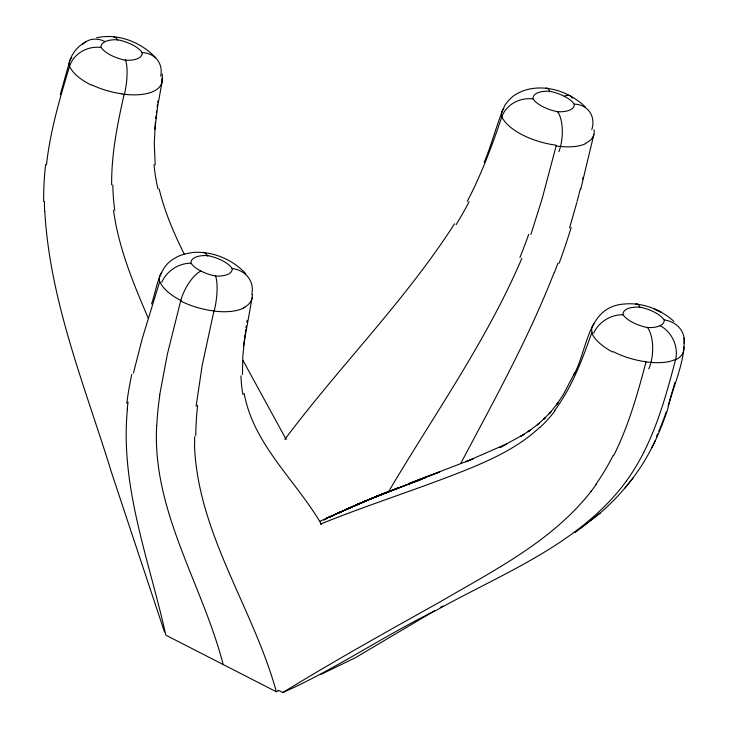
<?xml version="1.0" encoding="UTF-8"?>
<svg xmlns="http://www.w3.org/2000/svg" width="729" height="729" viewBox="0 0 729 729"><rect width="100%" height="100%" fill="white"/><g stroke="black" fill="none" stroke-linecap="round" stroke-linejoin="round"><path stroke-width="1.09" d="M154.912 129.179L157.619 106.507L162.093 81.93L162.348 74.039M155.405 122.171L154.275 143.267L155.177 164.836M162.093 81.93L162.476 77.556M127.438 409.06C119.756 486.434 149.445 560.765 165.82 635.15L276.373 691.775L278.278 690.91M196.11 406.272L202.179 365.402L213.962 310.873M155.769 118.426L156.079 115.601M46.474 164.8C50.201 131.138 59.769 98.515 69.583 66.211A26.572 22.973 -19.9 0 1 100.957 47.467M156.407 112.767L156.635 110.872M245.099 334L242.848 356.034L242.42 374.597M157.127 107.072L157.51 104.347M245.336 332.224L245.709 329.535M157.774 102.525L158.038 100.702M245.974 327.722L246.247 325.918M159.678 394.99L167.369 354.185L180.683 300.877A26.508 10.753 -62.9 0 1 200.94 271.06A25.533 10.99 14.9 0 0 215.337 276.018A25.415 10.944 14.9 0 0 228.122 274.213A25.442 10.953 14.9 0 0 232.25 268.564M246.803 322.264L247.085 320.505M243.386 346.448L252.052 297.906M133.462 373.002L142.273 338.502L159.56 281.995M593.88 134.382L580.703 189.376M582.726 179.061L583.154 177.265M579.136 193.659L580.293 189.039M556.181 145.827L542.121 198.807L530.912 234.41M578.899 194.588L577.122 201.404M674.881 382.552L668.211 405.725M645.93 362.331C637.447 394.17 628.526 426.201 613.59 455.716M576.849 202.434L569.604 227.84M60.279 94.652L69.364 62.229M151.559 303.911C157.109 288.237 158.157 267.014 174.75 258.248C180.191 254.713 186.715 253.419 193.021 252.462C212.412 250.958 232.487 259.36 245.646 273.594M501.534 116.029L501.762 116.977C492.066 145.8 481.368 174.413 467.262 201.404M665.203 414.71L666.16 411.94M591.748 332.816C582.234 359.871 571.91 387.245 554.687 410.463M663.882 418.391L664.875 415.63M484.184 162.303C492.084 143.741 496.659 123.903 504.76 105.468C507.083 101.823 510.118 98.734 513.407 95.955C518.201 92.619 523.559 90.278 529.29 89.093C549.274 84.874 570.88 92.911 585.259 106.908M662.852 421.162L663.545 419.312M554.131 272.6C528.37 338.739 493.825 400.959 460.664 463.571M661.44 424.834L662.506 422.082M659.964 428.497L661.075 425.754M521.827 258.412C486.462 341.163 433.855 415.047 388.265 492.203M658.816 431.231L659.59 429.408M69.92 60.389C72.608 52.278 78.686 45.617 86.131 41.58M656.428 436.671L657.64 433.955M643.743 452.354C658.542 423.112 667.272 391.336 675.528 359.771A26.508 21.369 64.3 0 0 660.091 325.699A25.533 10.99 14.9 0 0 664.219 320.022A25.415 10.944 14.9 0 0 654.241 312.076A25.442 10.953 14.9 0 0 639.871 307.128M454.531 223.812C405.005 300.913 339.687 366.158 284.866 439.332M580.33 528.47L600.186 513.034C619.532 496.176 636.289 476.247 648.637 453.711C656.319 439.815 662.333 425.08 667.463 410.072C672.712 386.379 685.214 362.75 684.075 338.101M591.055 491.455C551.653 541.738 492.968 570.889 439.013 602.491C386.561 631.824 334 661.003 282.852 692.55L278.168 690.199M624.899 488.111L633.328 477.595M539.77 427.249C520.315 445.729 495.811 457.612 471.289 467.836C421.562 488.12 370.132 503.912 320.368 524.133M575.017 532.598L600.186 513.034M282.852 692.55C336.388 668.794 384.712 635.132 437.446 609.672C501.105 574.179 573.887 546.495 621.017 488.111A275.671 221.525 64.4 0 0 626.293 481.113M434.967 610.565L355.315 657.749L320.678 674.535M440.316 607.512L442.995 605.99M243.686 307.848L244.826 307.246M323.904 520.096L326.592 518.756M331.977 516.141L334.675 514.856M319.739 521.381L356.809 504.605L385.96 492.567L377.394 495.966L326.474 518.21L377.394 495.966L426.365 477.267L368.573 499.72L390.115 490.954M339.167 512.742L340.962 511.904M328.87 517.472L333.946 515.139M339.021 512.815L341.044 511.876M346.12 509.544L353.547 506.208M328.679 517.572L334.474 514.911M340.461 511.904L335.568 514.073L365.502 500.941L398.772 487.446M365.502 500.941L344.38 510.172L365.502 500.941L406.773 484.776M358.932 503.848L363.826 501.752M356.809 504.605L385.96 492.567M380.456 494.891L382.415 494.107M383.39 493.715L388.275 491.793M418.109 480.037L439.742 471.964L409.616 483.3L473.167 458.823L465.785 461.785L506.965 443.77L499.802 447.624L524.115 434.265L520.834 436.261L530.657 429.855L528.106 431.75L539.715 422.975L537.282 424.843L545.511 417.535L543.424 419.53L551.078 411.521L549.238 413.799L558.195 402.563L556.528 404.759L563.244 394.735L574.725 372.829L573.841 374.916C588.075 348.881 587.055 306.062 624.972 303.966C642.659 302.417 660.911 309.533 673.915 321.398M407.748 484.411L412.605 482.634M413.571 482.279L416.478 481.231M417.444 480.885L420.351 479.846M96.711 37.735C117.989 33.106 141.043 42.091 155.66 57.755M121.907 94.059L124.13 94.342C117.442 124.048 111.346 154.229 111.655 184.82M90.806 84.628L92.61 85.503M321.598 524.579C296.339 480.776 253.574 445.073 244.169 393.432M243.021 360.5L286.178 439.469M184.309 254.266C173.949 233.362 164.581 211.765 159.204 188.984M148.279 318.209C133.361 283.49 118.636 248.015 113.505 210.298M164.472 631.915L112.011 474.041C85.63 387.928 49.982 302.453 44.806 211.519M276.373 691.775C253.3 608.004 197.632 533.428 194.461 444.663M223.211 664.648C203.2 586.872 154.995 515.549 156.389 433.19A275.671 112.94 -63 0 1 156.671 425.545M252.125 294.662L251.952 293.523A26.526 22.936 -19.9 0 0 232.259 268.509M639.889 307.155A25.624 11.035 14.9 0 0 623.003 314.618A25.46 10.962 14.9 0 0 632.909 322.555A25.451 10.962 14.9 0 0 647.279 327.503A25.424 10.944 14.9 0 0 660.073 325.681M593.634 333.189A26.572 21.105 -33.7 0 1 622.876 314.819M635.606 304.157A26.526 6.871 -82.4 0 1 639.752 307.547M647.334 327.294A26.59 11.673 -87.3 0 1 648.774 368.947M664.21 319.958A26.572 22.991 -20 0 1 684.212 343.14M592.194 332.871A51.668 21.041 13 0 1 594.144 323.585M612.652 352.007A51.586 24.923 13.6 0 1 591.656 332.807M555.033 410.782A172.336 148.834 60 0 1 539.952 427.476M675.2 359.57A51.613 23.109 18.3 0 1 645.694 361.794M645.83 361.784A51.631 24.121 13.7 0 1 613.244 351.67M683.893 346.895A51.713 23.711 18.8 0 1 675.592 359.807M643.78 452.381A286.306 230.173 64.3 0 1 626.329 481.14M613.162 455.406A278.077 232.97 65.3 0 1 595.994 484.129M596.249 484.357A268.928 226.209 64.1 0 1 591.009 491.41M655.271 440.68A279.371 215.301 63.5 0 1 651.671 447.779M557.357 111.665A25.624 11.035 14.9 0 1 532.999 98.77A25.442 10.953 14.9 0 1 537.073 93.112A25.415 10.944 14.9 0 1 549.848 91.307A25.533 10.99 14.9 0 1 564.255 96.274A26.508 10.753 -62.9 0 1 572.438 98.215M557.366 111.71A25.46 10.962 14.9 0 0 570.133 109.897A25.451 10.962 14.9 0 0 574.252 104.238A25.424 10.944 14.9 0 0 564.246 96.274M557.43 111.409A26.572 11.154 -86.4 0 1 558.897 151.614M501.725 116.968A26.526 22.936 -19.9 0 1 532.908 98.934M574.261 104.138A26.59 21.278 -38 0 1 591.784 129.689M545.574 88.382A26.572 6.871 -82.5 0 1 549.739 91.745M556.054 145.208A51.668 23.647 13.3 0 1 501.898 116.986M585.788 143.577A51.586 23.073 18.7 0 1 556.245 145.973M469.121 201.705A173.32 79.434 -57.3 0 1 456.126 224.641M528.716 234.273A172.336 59.286 -68.5 0 1 519.941 257.455M594.071 129.926A51.631 23.073 17.5 0 1 585.332 143.312M571.153 227.484A278.077 111.154 -66.4 0 1 559.116 263.278M557.904 263.215A268.928 104.365 -66.5 0 1 554.359 272.628M501.625 116.039A51.586 20.348 12.2 0 1 503.821 108.411M142.191 52.716A25.624 11.035 14.9 0 1 125.306 60.179M142.283 52.725A25.46 10.962 14.9 0 0 132.286 44.779A25.451 10.962 14.9 0 0 117.925 39.831A25.424 10.944 14.9 0 0 105.131 41.644A26.508 21.369 64.3 0 0 82.669 44.278M142.301 52.588A26.572 21.578 -36.4 0 1 160.699 76.08M125.324 60.206A25.442 10.953 14.9 0 1 110.963 55.258A25.415 10.944 14.9 0 1 100.976 47.312M125.397 59.915A26.526 6.871 -82.4 0 1 124.313 94.761M113.396 36.596A26.59 11.263 -89.3 0 1 117.852 40.131M100.985 47.303A25.533 10.99 14.9 0 1 105.122 41.644M162.221 79.315A51.668 23.41 16.9 0 1 124.076 94.232M114.717 210.253A173.32 135.958 73.7 0 1 112.849 184.984M157.983 189.066A172.336 141.335 53.5 0 1 154.029 164.727M71.843 57.6A51.713 20.713 11.1 0 0 69.519 66.211A51.586 24.349 12.4 0 0 90.615 84.728M43.649 201.477A279.371 227.047 70 0 1 45.626 164.535M44.66 211.501A270.049 217.461 70.6 0 1 44.423 201.587M121.88 93.831A51.586 24.175 12.4 0 1 92.829 85.357M207.847 255.66A25.624 11.035 14.9 0 1 232.196 268.554M207.838 255.624A25.46 10.962 14.9 0 0 195.071 257.437A25.451 10.962 14.9 0 0 190.943 263.096A25.424 10.944 14.9 0 0 200.958 271.051M203.099 252.298A26.572 10.68 -88.7 0 1 207.738 256.034M161.747 282.36A26.59 20.868 -35.6 0 1 190.916 263.269M215.419 275.708A26.572 6.889 -82.4 0 1 214.116 311.283M242.957 394.635A173.32 86.505 -62.7 0 1 240.925 375.809M181.102 300.64A51.613 24.668 13.6 0 1 159.897 282.014M159.824 282.023A51.631 21.341 12.3 0 1 161.865 272.628M213.98 310.982A51.713 25.05 12.8 0 1 180.592 300.931M156.781 425.444A286.306 117.059 -63 0 1 159.824 394.872M126.8 403.265A278.077 100.019 -61.3 0 1 131.794 374.305M127.201 409.297A268.928 94.369 -61.8 0 1 128.067 402.089M243.814 307.92A51.586 23.929 17.9 0 1 214.044 311.064M195.737 435.796A279.371 126.345 -64.7 0 1 197.632 405.233M194.67 444.48A270.049 124.623 -64 0 1 194.597 436.771M252.225 294.68A51.586 23.993 17.7 0 1 244.652 307.146M660.939 312.085L654.432 309.041L660.939 312.085"/></g></svg>
